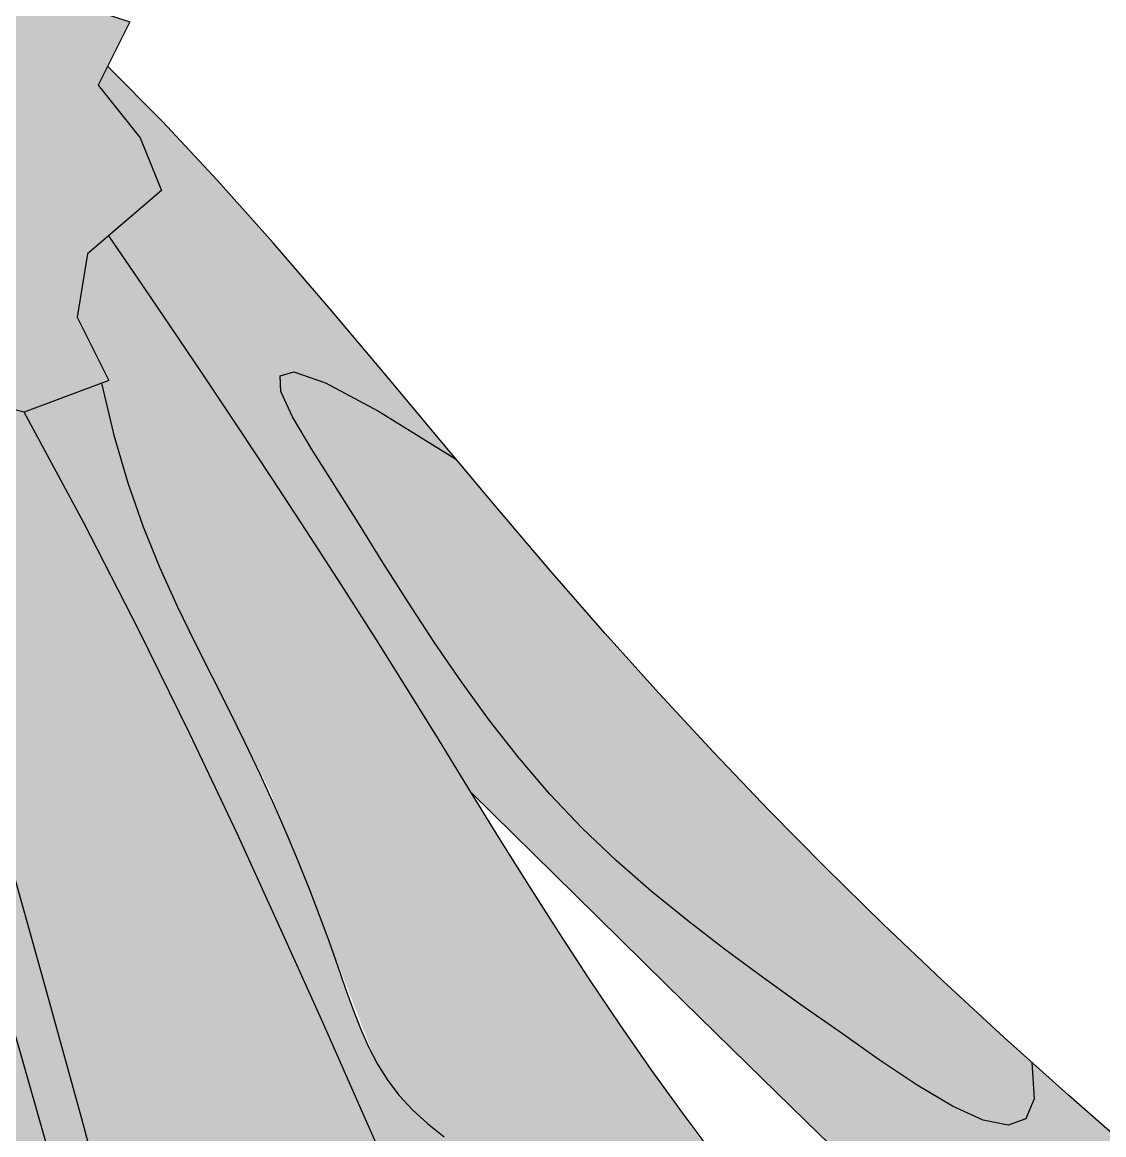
# Model space of a CAD drawing. Header units: millimetres. Extents: x 471 to 1044, y 7 to 541.
# Drawn here: x 533.9 to 540.52, y 176.17 to 182.99 of the extents above; entities that cross this region are included whole.
import ezdxf

# ---------------------------------------------------------------- set-up
doc = ezdxf.new("R2010")
doc.units = ezdxf.units.MM
for name, color, linetype in [('Images', 7, 'Continuous'), ('magpie', 4, 'Continuous'), ('magpiefill', 3, 'Continuous')]:
    doc.layers.add(name, color=color, linetype=linetype)
picture_1 = doc.add_image_def('image6.png', size_in_pixel=(273, 248))

msp = doc.modelspace()

# ---------------------------------------------------------------- hatches: boundary and pattern name
at = {"layer": 'magpiefill', "true_color": 0x010101}
h = msp.add_hatch(color=18, dxfattribs=at)
h.dxf.hatch_style = 1
edge = h.paths.add_edge_path()
edge.add_line((511.6313619390451, 186.4736741086158), (509.793200335436, 186.2857575992396))
edge.add_line((509.793200335436, 186.2857575992396), (506.6645723138579, 184.2308370188719))
edge.add_line((506.6645723138579, 184.2308370188719), (500.2285438864699, 179.5849287167221))
edge.add_line((500.2285438864699, 179.5849287167221), (496.4741925436022, 176.0111517302121))
edge.add_line((496.4741925436022, 176.0111517302121), (495.8484692223126, 176.0111517302121))
edge.add_line((495.8484692223126, 176.0111517302121), (495.2227430472406, 176.5472188716265))
edge.add_line((495.2227430472406, 176.5472188716265), (495.1333540013422, 176.9045959768396))
edge.add_line((495.1333540013422, 176.9045959768396), (493.2561783299082, 175.4750860723923))
edge.add_line((493.2561783299082, 175.4750860723923), (490.7532793371849, 173.6881975791373))
edge.add_line((490.7532793371849, 173.6881975791373), (490.4851121994895, 174.8496753964719))
edge.add_line((490.4851121994895, 174.8496753964719), (490.5745012453879, 175.4750860723923))
edge.add_line((490.5745012453879, 175.4750860723923), (491.6471726499528, 176.6365624061325))
edge.add_line((491.6471726499528, 176.6365624061325), (492.0047288335466, 176.9045959768396))
edge.add_line((492.0047288335466, 176.9045959768396), (491.7365616958512, 177.0832845294462))
edge.add_line((491.7365616958512, 177.0832845294462), (490.0381641162141, 175.921808195706))
edge.add_line((490.0381641162141, 175.921808195706), (489.5912188867217, 176.2791853009192))
edge.add_line((489.5912188867217, 176.2791853009192), (489.5912188867217, 176.5472188716265))
edge.add_line((489.5912188867217, 176.5472188716265), (488.8761036657513, 176.5472188716265))
edge.add_line((488.8761036657513, 176.5472188716265), (488.6079365280559, 176.9045959768396))
edge.add_line((488.6079365280559, 176.9045959768396), (490.932057428982, 178.1554173286804))
edge.add_line((490.932057428982, 178.1554173286804), (491.3790026584741, 178.9595165572073))
edge.add_line((491.3790026584741, 178.9595165572073), (492.1835069253436, 179.6742722512283))
edge.add_line((492.1835069253436, 179.6742722512283), (490.5745012453879, 179.406238680521))
edge.add_line((490.5745012453879, 179.406238680521), (491.8259507417495, 180.4783714797552))
edge.add_line((491.8259507417495, 180.4783714797552), (496.0272473141097, 182.8906706489306))
edge.add_line((496.0272473141097, 182.8906706489306), (499.9603767487745, 185.7496919414198))
edge.add_line((499.9603767487745, 185.7496919414198), (504.4298404588301, 188.3406796632016))
edge.add_line((504.4298404588301, 188.3406796632016), (507.1115203971333, 189.9488781202556))
edge.add_line((507.1115203971333, 189.9488781202556), (507.3796875348287, 190.9316673849837))
edge.add_line((507.3796875348287, 190.9316673849837), (508.3629698934949, 191.5570780609039))
edge.add_line((508.3629698934949, 191.5570780609039), (509.4356412980594, 191.1103559375902))
edge.add_line((509.4356412980594, 191.1103559375902), (510.1507565190302, 191.1997009556908))
edge.add_line((510.1507565190302, 191.1997009556908), (511.6703731530872, 192.4505223075314))
edge.add_line((511.6703731530872, 192.4505223075314), (512.9218255032317, 193.2546215360585))
edge.add_line((512.9218255032317, 193.2546215360585), (513.01121454913, 191.4677330428035))
edge.add_line((513.01121454913, 191.4677330428035), (512.6536555117534, 190.1275681564566))
edge.add_line((512.6536555117534, 190.1275681564566), (512.2960993281592, 189.9488781202556))
edge.add_line((512.2960993281592, 189.9488781202556), (511.7597621989855, 190.1275681564566))
edge.add_line((511.7597621989855, 190.1275681564566), (511.0446498317976, 189.4128124624358))
edge.add_line((511.0446498317976, 189.4128124624358), (512.1480193804334, 188.4747149934844))
edge.add_line((512.1480193804334, 188.4747149934844), (512.3417655642309, 189.3138611710099))
edge.add_line((512.3417655642309, 189.3138611710099), (513.2459153732141, 189.830258818718))
edge.add_line((513.2459153732141, 189.830258818718), (514.6021386597974, 189.8948085246814))
edge.add_line((514.6021386597974, 189.8948085246814), (515.3771233949881, 189.6366097008274))
edge.add_line((515.3771233949881, 189.6366097008274), (515.3771233949881, 189.0556623471559))
edge.add_line((515.3771233949881, 189.0556623471559), (514.73130373359, 188.797463523302))
edge.add_line((514.73130373359, 188.797463523302), (513.5042426670168, 188.5392646994478))
edge.add_line((513.5042426670168, 188.5392646994478), (512.0834354166452, 187.4419196980684))
edge.add_line((512.0834354166452, 187.4419196980684), (512.0834354166452, 186.6673232265064))
edge.add_line((512.0834354166452, 186.6673232265064), (513.2459153732141, 187.1191711682509))
edge.add_line((513.2459153732141, 187.1191711682509), (516.0875270201734, 188.2165161696305))
edge.add_line((516.0875270201734, 188.2165161696305), (517.9604106019281, 189.2493114650463))
edge.add_line((517.9604106019281, 189.2493114650463), (519.8332913298993, 190.6048552902798))
edge.add_line((519.8332913298993, 190.6048552902798), (522.2874134630467, 192.4122470572579))
edge.add_line((522.2874134630467, 192.4122470572579), (520.9957712864682, 191.9603991155134))
edge.add_line((520.9957712864682, 191.9603991155134), (519.7687102198945, 191.5085511737689))
edge.add_line((519.7687102198945, 191.5085511737689), (518.477068043316, 191.8312997035864))
edge.add_line((518.477068043316, 191.8312997035864), (517.3145880867471, 192.7995452930388))
edge.add_line((517.3145880867471, 192.7995452930388), (516.6041844615618, 194.2196373406416))
edge.add_line((516.6041844615618, 194.2196373406416), (516.345857167759, 195.8333799897291))
edge.add_line((516.345857167759, 195.8333799897291), (516.6687684253495, 197.3180232268896))
edge.add_line((516.6687684253495, 197.3180232268896), (518.0249917119329, 198.8026664640502))
edge.add_line((518.0249917119329, 198.8026664640502), (517.3145880867471, 198.544467640196))
edge.add_line((517.3145880867471, 198.544467640196), (513.9563189983999, 196.8016255791815))
edge.add_line((513.9563189983999, 196.8016255791815), (511.0501205338694, 195.187882930094))
edge.add_line((511.0501205338694, 195.187882930094), (509.4355699534833, 193.8968888108241))
edge.add_line((509.4355699534833, 193.8968888108241), (508.5960012545049, 192.6704458811118))
edge.add_line((508.5960012545049, 192.6704458811118), (507.6918514455217, 191.9603991155134))
edge.add_line((507.6918514455217, 191.9603991155134), (506.7231205265336, 191.7022002916594))
edge.add_line((506.7231205265336, 191.7022002916594), (506.141879121358, 191.9603991155134))
edge.add_line((506.141879121358, 191.9603991155134), (505.8189707175504, 192.3476973512943))
edge.add_line((505.8189707175504, 192.3476973512943), (505.8835518275553, 193.251391751189))
edge.add_line((505.8835518275553, 193.251391751189), (506.5293714889533, 194.7360349883495))
edge.add_line((506.5293714889533, 194.7360349883495), (506.0772980113532, 195.7042805778021))
edge.add_line((506.0772980113532, 195.7042805778021), (505.9481329375601, 194.8651344002765))
edge.add_line((505.9481329375601, 194.8651344002765), (505.3668943861674, 194.4778361644956))
edge.add_line((505.3668943861674, 194.4778361644956), (503.9460871357962, 193.6386899869701))
edge.add_line((503.9460871357962, 193.6386899869701), (503.4940136581961, 193.9614385167877))
edge.add_line((503.4940136581961, 193.9614385167877), (503.041937326813, 194.2196373406416))
edge.add_line((503.041937326813, 194.2196373406416), (502.5898638492129, 194.6714852823861))
edge.add_line((502.5898638492129, 194.6714852823861), (502.3961176654154, 195.3815320479846))
edge.add_line((502.3961176654154, 195.3815320479846), (502.4606987754203, 195.8333799897291))
edge.add_line((502.4606987754203, 195.8333799897291), (501.8794602240271, 195.9624794016561))
edge.add_line((501.8794602240271, 195.9624794016561), (501.556548966437, 196.22067822551))
edge.add_line((501.556548966437, 196.22067822551), (501.1044726350535, 196.6725261672545))
edge.add_line((501.1044726350535, 196.6725261672545), (500.7169802674587, 197.1889238149627))
edge.add_line((500.7169802674587, 197.1889238149627), (500.9107264512561, 198.1571694044151))
edge.add_line((500.9107264512561, 198.1571694044151), (500.7169802674587, 198.1571694044151))
edge.add_line((500.7169802674587, 198.1571694044151), (500.1357417160655, 198.3508185223056))
edge.add_line((500.1357417160655, 198.3508185223056), (499.5545031646727, 198.8672161700135))
edge.add_line((499.5545031646727, 198.8672161700135), (499.2315919070822, 199.5127132296486))
edge.add_line((499.2315919070822, 199.5127132296486), (499.3607569808753, 200.0936605833201))
edge.add_line((499.3607569808753, 200.0936605833201), (499.489919200885, 200.739157642955))
edge.add_line((499.489919200885, 200.739157642955), (499.1670107970774, 200.8037073489186))
edge.add_line((499.1670107970774, 200.8037073489186), (498.5211882818969, 201.3846547025901))
edge.add_line((498.5211882818969, 201.3846547025901), (498.1336959143016, 202.1592496905578))
edge.add_line((498.1336959143016, 202.1592496905578), (498.1982770243064, 202.8692964561562))
edge.add_line((498.1982770243064, 202.8692964561562), (499.2961730170871, 203.5793432217547))
edge.add_line((499.2961730170871, 203.5793432217547), (500.7815642312464, 204.3539396933168))
edge.add_line((500.7815642312464, 204.3539396933168), (501.8148762602393, 205.1930858708422))
edge.add_line((501.8148762602393, 205.1930858708422), (502.7190260692225, 205.9676823424043))
edge.add_line((502.7190260692225, 205.9676823424043), (502.8481911430151, 206.0967817543312))
edge.add_line((502.8481911430151, 206.0967817543312), (503.1711024006056, 206.2258811662582))
edge.add_line((503.1711024006056, 206.2258811662582), (503.5585947682009, 206.5486296960757))
edge.add_line((503.5585947682009, 206.5486296960757), (503.6231758782058, 206.8068285199297))
edge.add_line((503.6231758782058, 206.8068285199297), (503.6231758782058, 207.0004776378203))
edge.add_line((503.6231758782058, 207.0004776378203), (503.5585947682009, 207.2586764616742))
edge.add_line((503.5585947682009, 207.2586764616742), (503.3648485844035, 207.4523255795648))
edge.add_line((503.3648485844035, 207.4523255795648), (503.1711024006056, 207.5814249914918))
edge.add_line((503.1711024006056, 207.5814249914918), (502.91277225302, 207.6459746974554))
edge.add_line((502.91277225302, 207.6459746974554), (503.1065184368179, 207.7750741093823))
edge.add_line((503.1065184368179, 207.7750741093823), (503.3648485844035, 207.7750741093823))
edge.add_line((503.3648485844035, 207.7750741093823), (503.6231758782058, 207.8396238153457))
edge.add_line((503.6231758782058, 207.8396238153457), (504.0752522095888, 207.8396238153457))
edge.add_line((504.0752522095888, 207.8396238153457), (504.3335795033915, 207.8396238153457))
edge.add_line((504.3335795033915, 207.8396238153457), (504.527325687189, 207.9041735213093))
edge.add_line((504.527325687189, 207.9041735213093), (504.7210718709869, 208.0332729332363))
edge.add_line((504.7210718709869, 208.0332729332363), (504.8502369447795, 208.3560214630538))
edge.add_line((504.8502369447795, 208.3560214630538), (504.9148209085672, 208.5496705809442))
edge.add_line((504.9148209085672, 208.5496705809442), (504.656490760982, 208.8078694047983))
edge.add_line((504.656490760982, 208.8078694047983), (503.8169220620036, 209.2597173465429))
edge.add_line((503.8169220620036, 209.2597173465429), (504.9148209085672, 209.0015185226887))
edge.add_line((504.9148209085672, 209.0015185226887), (505.4960594599604, 208.8724191107617))
edge.add_line((505.4960594599604, 208.8724191107617), (505.8189707175504, 209.0660682286523))
edge.add_line((505.8189707175504, 209.0660682286523), (505.8189707175504, 209.1951676405793))
edge.add_line((505.8189707175504, 209.1951676405793), (505.8189707175504, 209.5179161703968))
edge.add_line((505.8189707175504, 209.5179161703968), (505.6252216799701, 209.6470155823238))
edge.add_line((505.6252216799701, 209.6470155823238), (505.4960594599604, 209.9697641121413))
edge.add_line((505.4960594599604, 209.9697641121413), (506.0127169013483, 209.9052144061777))
edge.add_line((506.0127169013483, 209.9052144061777), (506.2710441951506, 209.9052144061777))
edge.add_line((506.2710441951506, 209.9052144061777), (506.6585365627459, 209.9052144061777))
edge.add_line((506.6585365627459, 209.9052144061777), (506.6585365627459, 210.0343138181047))
edge.add_line((506.6585365627459, 210.0343138181047), (506.5939554527411, 210.4216120538858))
edge.add_line((506.5939554527411, 210.4216120538858), (506.4647903789485, 210.6798093941454))
edge.add_line((506.4647903789485, 210.6798093941454), (506.4002092689436, 211.002557923963))
edge.add_line((506.4002092689436, 211.002557923963), (506.7231205265336, 211.002557923963))
edge.add_line((506.7231205265336, 211.002557923963), (506.9814478203364, 211.0671076299263))
edge.add_line((506.9814478203364, 211.0671076299263), (507.110612894129, 211.2607567478169))
edge.add_line((507.110612894129, 211.2607567478169), (507.1751940041338, 211.7126046895614))
edge.add_line((507.1751940041338, 211.7126046895614), (507.2397751141386, 211.8417041014884))
edge.add_line((507.2397751141386, 211.8417041014884), (507.4981052617243, 211.8417041014884))
edge.add_line((507.4981052617243, 211.8417041014884), (507.6918514455217, 211.8417041014884))
edge.add_line((507.6918514455217, 211.8417041014884), (507.8210165193148, 211.9708035134154))
edge.add_line((507.8210165193148, 211.9708035134154), (508.0147627031122, 211.9708035134154))
edge.add_line((508.0147627031122, 211.9708035134154), (508.079343813117, 212.2935520432329))
edge.add_line((508.079343813117, 212.2935520432329), (508.079343813117, 212.4226514551599))
edge.add_line((508.079343813117, 212.4226514551599), (507.7564325555265, 212.5517508670869))
edge.add_line((507.7564325555265, 212.5517508670869), (508.0147627031122, 212.6808502790138))
edge.add_line((508.0147627031122, 212.6808502790138), (508.2085088869101, 212.6808502790138))
edge.add_line((508.2085088869101, 212.6808502790138), (508.4668361807123, 212.6163005730505))
edge.add_line((508.4668361807123, 212.6163005730505), (508.7897474383028, 212.5517508670869))
edge.add_line((508.7897474383028, 212.5517508670869), (509.241820915903, 212.6163005730505))
edge.add_line((509.241820915903, 212.6163005730505), (509.8876434310835, 212.7453999849774))
edge.add_line((509.8876434310835, 212.7453999849774), (510.2105546886739, 212.7453999849774))
edge.add_line((510.2105546886739, 212.7453999849774), (510.2105546886739, 212.4872011611235))
edge.add_line((510.2105546886739, 212.4872011611235), (510.2751357986788, 212.1644526313059))
edge.add_line((510.2751357986788, 212.1644526313059), (510.7272121300618, 211.9708035134154))
edge.add_line((510.7272121300618, 211.9708035134154), (511.308450681455, 212.1644526313059))
edge.add_line((511.308450681455, 212.1644526313059), (511.6313619390451, 211.777154395525))
edge.add_line((511.6313619390451, 211.777154395525), (512.0838948757134, 211.3270674802573))
edge.add_arc((399.9712466464492, 145.8717677272037), 129.8215781707372, 24.719683433103285, 30.277882808560207, ccw=False)
edge.add_arc((519.9954860884998, 201.886137729075), 2.717253438401666, 219.4264190677757, 277.5112522925736)
edge.add_arc((522.9320871455692, 196.8253658053719), 3.502217643125006, 76.09792839104102, 137.4828955815185, ccw=False)
edge.add_arc((522.7414643394177, 192.5421308057518), 7.751876948521335, 60.01917854986198, 82.34898294536907, ccw=False)
edge.add_arc((522.8461723029512, 187.8389036039655), 12.02382861166449, 55.16074552816201, 71.73216053091448, ccw=False)
edge.add_arc((529.3808898158259, 191.9828036716318), 5.73450067739065, 86.65890143975257, 120.3195061907504)
edge.add_arc((531.1366282548039, 189.1466154433466), 9.069487645513687, 120.8490791888015, 144.9821508602811)
edge.add_arc((524.9343507968136, 193.6999248560093), 1.387605128894924, 152.0183299640207, 206.9559763139698)
edge.add_arc((418.861208866476, 65.26281495983893), 165.3044430536455, 45.89312228263083, 50.63922831697829, ccw=False)
edge.add_line((533.912935035841, 183.9584728362979), (533.783030832243, 183.4398394119257))
edge.add_line((533.783030832243, 183.4398394119257), (533.9767770160408, 183.1816405880718))
edge.add_line((533.9767770160408, 183.1816405880718), (534.5580184212165, 182.9879914701812))
edge.add_line((534.5580184212165, 182.9879914701812), (534.3642722374191, 182.6006932344003))
edge.add_line((534.3642722374191, 182.6006932344003), (534.6225995312213, 182.2779447045828))
edge.add_line((534.6225995312213, 182.2779447045828), (534.7517646050144, 181.9551961747652))
edge.add_line((534.7517646050144, 181.9551961747652), (534.2996882736313, 181.5678979389843))
edge.add_line((534.2996882736313, 181.5678979389843), (534.2351071636265, 181.1805997032031))
edge.add_line((534.2351071636265, 181.1805997032031), (534.4288533474239, 180.7933014674222))
edge.add_line((534.4288533474239, 180.7933014674222), (533.912195906036, 180.5996523495317))
edge.add_line((533.912195906036, 180.5996523495317), (533.3955384646481, 180.7287517614586))
edge.add_line((533.3955384646481, 180.7287517614586), (533.4601195746529, 180.2769038197141))
edge.add_line((533.4601195746529, 180.2769038197141), (532.7497188032501, 180.0832547018238))
edge.add_line((532.7497188032501, 180.0832547018238), (532.4268075456596, 180.2769038197141))
edge.add_line((532.4268075456596, 180.2769038197141), (532.2330613618622, 180.3414535256777))
edge.add_line((532.2330613618622, 180.3414535256777), (532.0393151780647, 180.0832547018238))
edge.add_line((532.0393151780647, 180.0832547018238), (531.7164039204742, 179.8250558779696))
edge.add_line((531.7164039204742, 179.8250558779696), (531.3934926628838, 179.9541552898968))
edge.add_line((531.3934926628838, 179.9541552898968), (530.5539239639054, 179.3732079362253))
edge.add_line((530.5539239639054, 179.3732079362253), (530.5539239639054, 179.6314067600792))
edge.add_line((530.5539239639054, 179.6314067600792), (529.9726854125126, 180.1478044077871))
edge.add_line((529.9726854125126, 180.1478044077871), (529.9726854125126, 180.4060032316413))
edge.add_line((529.9726854125126, 180.4060032316413), (529.8435203387196, 180.2769038197141))
edge.add_line((529.8435203387196, 180.2769038197141), (529.4560279711247, 179.6959564660426))
edge.add_line((529.4560279711247, 179.6959564660426), (529.4560279711247, 179.3086582302617))
edge.add_line((529.4560279711247, 179.3086582302617), (529.4560279711247, 178.4695120527363))
edge.add_line((529.4560279711247, 178.4695120527363), (529.0039544935246, 178.4695120527363))
edge.add_line((529.0039544935246, 178.4695120527363), (528.8102083097267, 178.6631611706266))
edge.add_line((528.8102083097267, 178.6631611706266), (528.745624345939, 178.7922605825536))
edge.add_line((528.745624345939, 178.7922605825536), (528.0998046845414, 178.9859097004442))
edge.add_line((528.0998046845414, 178.9859097004442), (527.7768934269509, 179.1795588183347))
edge.add_line((527.7768934269509, 179.1795588183347), (527.6477283531578, 179.0504594064078))
edge.add_line((527.6477283531578, 179.0504594064078), (527.6477283531578, 178.7277108765902))
edge.add_line((527.6477283531578, 178.7277108765902), (527.260235985563, 178.2113132288821))
edge.add_line((527.260235985563, 178.2113132288821), (527.0019086917603, 178.4049623467727))
edge.add_line((527.0019086917603, 178.4049623467727), (527.0019086917603, 178.5986114646632))
edge.add_line((527.0019086917603, 178.5986114646632), (526.2269211027867, 178.4049623467727))
edge.add_line((526.2269211027867, 178.4049623467727), (525.8394287351914, 177.9531144050281))
edge.add_line((525.8394287351914, 177.9531144050281), (524.9998628899964, 177.6303658752106))
edge.add_line((524.9998628899964, 177.6303658752106), (524.6123705224011, 177.8240149931012))
edge.add_line((524.6123705224011, 177.8240149931012), (524.4186214848203, 178.1467635229187))
edge.add_line((524.4186214848203, 178.1467635229187), (524.0957130810132, 178.1467635229187))
edge.add_line((524.0957130810132, 178.1467635229187), (523.3853094558274, 177.5658161692472))
edge.add_line((523.3853094558274, 177.5658161692472), (522.7394869406464, 176.9203191096121))
edge.add_line((522.7394869406464, 176.9203191096121), (522.0936672792488, 176.1457226380501))
edge.add_line((522.0936672792488, 176.1457226380501), (521.5770098378609, 175.5002255784152))
edge.add_line((521.5770098378609, 175.5002255784152), (521.1249335064779, 175.0483791202651))
edge.add_line((521.1249335064779, 175.0483791202651), (520.4791138450798, 174.8547300023745))
edge.add_line((520.4791138450798, 174.8547300023745), (519.8978724399042, 174.9838294143015))
edge.add_line((519.8978724399042, 174.9838294143015), (519.5103800723089, 175.3711261664882))
edge.add_line((519.5103800723089, 175.3711261664882), (519.1228877047135, 175.7584244022692))
edge.add_line((519.1228877047135, 175.7584244022692), (518.9291415209161, 176.3393717559406))
edge.add_line((518.9291415209161, 176.3393717559406), (518.6062302633256, 176.7912196976852))
edge.add_line((518.6062302633256, 176.7912196976852), (518.2833190057352, 176.8557694036488))
edge.add_line((518.2833190057352, 176.8557694036488), (517.8958266381399, 176.9848688155757))
edge.add_line((517.8958266381399, 176.9848688155757), (517.5729182343327, 176.9848688155757))
edge.add_line((517.5729182343327, 176.9848688155757), (516.9916768291566, 177.8885646990648))
edge.add_line((516.9916768291566, 177.8885646990648), (516.4104382777639, 178.6631611706266))
edge.add_line((516.4104382777639, 178.6631611706266), (516.1521109839616, 178.6631611706266))
edge.add_line((516.1521109839616, 178.6631611706266), (515.6354535425733, 178.9213599944808))
edge.add_line((515.6354535425733, 178.9213599944808), (514.73130373359, 179.7605061720062))
edge.add_line((514.73130373359, 179.7605061720062), (514.4729735860049, 180.1478044077871))
edge.add_line((514.4729735860049, 180.1478044077871), (514.3438113659952, 180.4060032316413))
edge.add_line((514.3438113659952, 180.4060032316413), (514.279227402207, 180.7933014674222))
edge.add_line((514.279227402207, 180.7933014674222), (514.0209001084047, 180.7933014674222))
edge.add_line((514.0209001084047, 180.7933014674222), (513.4396615570115, 180.9869505853128))
edge.add_line((513.4396615570115, 180.9869505853128), (513.3750775932238, 181.1160499972398))
edge.add_line((513.3750775932238, 181.1160499972398), (513.1167502994215, 181.5033482330207))
edge.add_line((513.1167502994215, 181.5033482330207), (513.0521691894166, 181.6324476449477))
edge.add_line((513.0521691894166, 181.6324476449477), (512.7292579318262, 182.3424944105461))
edge.add_line((512.7292579318262, 182.3424944105461), (512.3417655642309, 182.6006932344003))
edge.add_line((512.3417655642309, 182.6006932344003), (512.1480193804334, 182.7943423522906))
edge.add_line((512.1480193804334, 182.7943423522906), (511.8896892328478, 183.1816405880718))
edge.add_line((511.8896892328478, 183.1816405880718), (511.7605241590552, 183.6980382357797))
edge.add_line((511.7605241590552, 183.6980382357797), (511.7605241590552, 184.0207852820029))
edge.add_line((511.7605241590552, 184.0207852820029), (512.2126004904383, 184.666282341638))
edge.add_line((512.2126004904383, 184.666282341638), (512.0188543066404, 184.6017326356744))
edge.add_line((512.0188543066404, 184.6017326356744), (511.5667779752573, 185.1181302833825))
edge.add_line((511.5667779752573, 185.1181302833825), (511.5021968652525, 185.569978225127))
edge.add_line((511.5021968652525, 185.569978225127), (512.0188543066404, 186.3445746966888))
edge.add_line((512.0188543066404, 186.3445746966888), (511.6313619390451, 186.4736741086158))
at = {"layer": 'magpiefill'}
h = msp.add_hatch(color=253, dxfattribs=at)
h.dxf.hatch_style = 1
h.paths.add_polyline_path([(541.5129432499475, 175.3733908780069), (541.1127354585493, 175.7141268329055), (540.7082558464232, 176.0632399784378), (540.3062636119953, 176.4163525426866), (540.0832722351145, 176.6166263986328), (540.0964367161837, 176.3942405633852), (540.0446869026903, 176.2707380769774), (539.9376052599828, 176.231745671993), (539.7847742534104, 176.2628900810153), (539.5957763483219, 176.3497980366276), (539.3801940100664, 176.4780962714135), (539.1476097039925, 176.6334115179562), (538.9076058954494, 176.8013705088393), (538.6683211800794, 176.9703017851824), (538.4321186746982, 177.1393411222519), (538.1999176264153, 177.3103261038506), (537.9726372823399, 177.4850943137814), (537.751196889581, 177.665483335847), (537.5365156952483, 177.8533307538502), (537.3295129464508, 178.050474151594), (537.1311078902978, 178.2587511128809), (536.9419223695313, 178.4792290594539), (536.761388609424, 178.709894764816), (536.5886414308814, 178.9479648404101), (536.4228156548088, 179.1906558976791), (536.2630461021118, 179.435184548066), (536.1084675936959, 179.6787674030136), (535.9582149504662, 179.9186210739652), (535.8114229933284, 180.1519621723638), (535.6709387938544, 180.3737770982281), (535.5544584262817, 180.5701314058835), (535.4833902155146, 180.7248604382309), (535.479142486457, 180.8217995381715), (535.5631235640134, 180.8447840486066), (535.7567417730875, 180.7776493124373), (536.0814054385836, 180.6042306725647), (536.5585228854058, 180.3083634718902), (536.4583888237548, 180.4277822134268), (536.1180949074384, 180.8347102071736), (535.7770584373961, 181.2389702475766), (535.4361133592124, 181.634916921545), (535.0960936184708, 182.0169048159881), (534.7578331607554, 182.3792885178154), (534.4221659316498, 182.7164226139366), (534.3642722374191, 182.6006932344003), (534.6225995312213, 182.2779447045828), (534.7517646050144, 181.9551961747652), (534.4290515689423, 181.6787247453678), (534.611589627921, 181.4126232306708), (534.805775353306, 181.1271896683587), (535.0088015192969, 180.8262049470582), (535.2178609000931, 180.5134499553961), (535.4301462698947, 180.192705581999), (535.642850402901, 179.8677527154936), (535.8531660733117, 179.5423722445068), (536.0582860553264, 179.2203450576653), (536.2561548817556, 178.9047273124697), (536.4477241198529, 178.5956762419166), (536.6346970954821, 178.2926243478775), (536.6518698916786, 178.2648594075045), (537.2840247359254, 177.645132735068), (537.8439632266233, 177.0942488595479), (538.3403025302576, 176.6065423972896), (538.7816598133137, 176.176347964639), (539.1766522422763, 175.798000177942), (539.5338969836308, 175.4658336535445), (539.8620112038622, 175.1741830077922), (540.1696120694555, 174.9173828570311), (540.4639571569685, 174.6900770013427), (540.7468656832483, 174.4881459757515), (541.0187972752149, 174.3077794990177), (541.2802115597879, 174.1451672899015), (541.5315681638872, 173.9964990671633), (541.7733267144326, 173.857964549563), (542.0059468383439, 173.7257534558611), (542.2298881625408, 173.5960555048177), (542.4453985253983, 173.4660557725429), (542.6518786111118, 173.3369207645459), (542.8485173153316, 173.2108123436858), (543.0345035337083, 173.0898923728216), (543.2090261618922, 172.9763227148124), (543.371274095534, 172.8722652325172), (543.5204362302838, 172.7798817887953), (543.6557014617924, 172.7013342465054), (543.7765651014132, 172.6382259873924), (543.8837481233122, 172.5899264687435), (543.9782779173582, 172.5552466667312), (544.0611818734203, 172.5329975575283), (544.1334873813676, 172.5219901173076), (544.196221831069, 172.5210353222417), (544.2504126123935, 172.5289441485034), (544.29708711521, 172.5445275722655), (544.3368131069548, 172.5668758096367), (544.3683198653321, 172.5961960364708), (544.3898770456135, 172.6329746685577), (544.3997543030706, 172.6776981216872), (544.3962212929748, 172.7308528116491), (544.3775476705976, 172.7929251542333), (544.3420030912105, 172.8644015652297), (544.287857210085, 172.9457684604282), (544.2132985698144, 173.0378455436166), (544.1161912622779, 173.1427856705752), (543.9943182666768, 173.2630749850823), (543.8454625622123, 173.4011996309163), (543.6674071280856, 173.5596457518556), (543.4579349434977, 173.7408994916784), (543.2148289876496, 173.9474469941632), (542.9358722397428, 174.1817744030881), (542.6203437155157, 174.4452238762825), (542.2735065768568, 174.7345616277783), (541.902120022192, 175.0454098856588)])
h = msp.add_hatch(color=255, dxfattribs=at)
h.dxf.hatch_style = 1
h.paths.add_polyline_path([(536.0756619253268, 176.6063701838495), (536.1373867386179, 176.5069786664588), (536.2082500458465, 176.4139646526996), (536.2898740702938, 176.3266705842116), (536.3819343623679, 176.2431057481584), (536.4836198042588, 176.1609461430841), (536.5941192781561, 176.0778677675331), (537.1968678463733, 175.6388053242409), (537.9479264858328, 174.8947908124799), (538.4026775616269, 174.3799632307091), (538.4737025758772, 174.2977867283249), (538.9360431922443, 173.7662897622925), (538.9965750183588, 173.6979501778399), (539.1449711071208, 173.5337389371298), (539.3090484748504, 173.3562322793325), (539.4899066082726, 173.16507890695), (539.6796327542219, 172.9693316020741), (539.8680610995604, 172.7803941666947), (540.0450258311499, 172.6096704028016), (540.2003611358527, 172.4685641123843), (540.3239012005308, 172.3684790974325), (540.4054802120462, 172.3208191599361), (540.434932357261, 172.3369881018846), (540.410460381433, 172.4121497871272), (540.1178699202178, 172.9838340569436), (540.0103341052923, 173.2193314030607), (539.688497011969, 174.1088735124829), (538.8412026585016, 175.139442463938), (538.0168856734404, 176.1936436980698), (537.3916980027518, 177.0888054211338), (536.9348166043899, 177.8073917640732), (536.2526214458297, 178.9103634457599), (536.0582860553263, 179.2203450576653), (535.8531660733117, 179.5423722445069), (535.642850402901, 179.8677527154936), (535.4301462698946, 180.1927055819991), (535.2178609000931, 180.5134499553961), (535.0088015192968, 180.8262049470584), (534.8057753533059, 181.1271896683588), (534.611589627921, 181.4126232306708), (534.4290515689423, 181.6787247453678), (534.2996882736313, 181.5678979389843), (534.2351071636265, 181.1805997032031), (534.4288533474239, 180.7933014674222), (534.385578433279, 180.7770815346783), (534.4597864916184, 180.4587183441085), (534.5457260370075, 180.1658813767668), (534.64085596988, 179.8955417065667), (534.7426351906694, 179.6446704074217), (534.8485225998093, 179.4102385532452), (534.9559770977335, 179.1892172179506), (535.0624575848753, 178.9785774754514), (535.4078787981065, 178.2966038786901), (535.6605219988751, 177.6688518544615), (536.0547702848376, 176.6468940771549)])
h = msp.add_hatch(color=255, dxfattribs=at)
h.dxf.hatch_style = 1
h.paths.add_polyline_path([(537.7997803283744, 178.8756010141779), (537.4670158305499, 179.2461073989464), (537.133413212877, 179.6285040182616), (536.7971062407626, 180.0238316794257), (536.5585228854058, 180.3083634718902), (536.0814054385836, 180.6042306725647), (535.7567417730875, 180.7776493124373), (535.5631235640134, 180.8447840486066), (535.479142486457, 180.8217995381715), (535.4833902155146, 180.7248604382309), (535.5544584262817, 180.5701314058835), (535.6709387938544, 180.3737770982281), (535.8114229933284, 180.1519621723637), (535.9582149504663, 179.9186210739651), (536.1084675936959, 179.6787674030136), (536.2630461021118, 179.4351845480659), (536.4228156548088, 179.1906558976791), (536.5886414308814, 178.9479648404101), (536.761388609424, 178.709894764816), (536.9419223695313, 178.4792290594539), (537.1311078902978, 178.2587511128809), (537.3295129464508, 178.050474151594), (537.5365156952483, 177.8533307538502), (537.751196889581, 177.665483335847), (537.9726372823399, 177.4850943137814), (538.1999176264153, 177.3103261038506), (538.4321186746982, 177.1393411222519), (538.6683211800794, 176.9703017851824), (538.9076058954494, 176.8013705088393), (539.1476097039925, 176.6334115179562), (539.3801940100664, 176.4780962714135), (539.5957763483219, 176.3497980366276), (539.7847742534104, 176.2628900810153), (539.9376052599828, 176.231745671993), (540.0446869026903, 176.2707380769774), (540.0964367161837, 176.3942405633852), (540.0832722351145, 176.6166263986328), (539.9135179536914, 176.7690867537349), (539.5352504917621, 177.1181908102155), (539.1705825337546, 177.4649167929593), (538.8171078090404, 177.8116427533468), (538.4724200469913, 178.1607467427587), (538.1341129769787, 178.5146068125755)])
h = msp.add_hatch(color=255, dxfattribs=at)
h.dxf.hatch_style = 1
h.paths.add_polyline_path([(535.9853325905475, 176.3061524229598), (535.7418420437303, 176.8565027908133), (535.4861202882454, 177.4268580803603), (535.2149716819565, 178.0178166914874), (534.9252005827273, 178.6299770240815), (534.6136113484215, 179.263937478029), (534.2770083369032, 179.9202964532169), (533.9121959060359, 180.5996523495317), (533.3955384646481, 180.7287517614586), (533.4601195746529, 180.2769038197141), (533.1331474436873, 180.1877740393351), (533.270669771875, 179.7465455484325), (533.4358495291337, 179.1967568136304), (533.6232215939974, 178.5564180208945), (533.8273208449993, 177.8435393561904), (534.0426821606732, 177.0761310054835), (534.2638404195527, 176.2722031547397), (534.4853305001712, 175.4497659899243), (534.5196367768416, 175.3192783757592), (534.7683725059887, 174.9604503744308), (534.9846545978736, 174.6615866535943), (535.1727793860706, 174.4131943705528), (535.337043204154, 174.2057806826096), (535.4817423856983, 174.0298527470679), (535.6111732642778, 173.8759177212311), (535.7296321734669, 173.7344827624023), (535.8414154468401, 173.5960550278847), (535.9502070059175, 173.4529580184208), (536.0572411240037, 173.3047806085091), (536.1631396623488, 173.1529280160877), (536.2685244822035, 172.9988054590943), (536.3740174448178, 172.8438181554671), (536.4802404114422, 172.6893713231436), (536.587815243327, 172.5368701800617), (536.6973638017225, 172.3877199441594), (536.8091294280291, 172.243420411428), (536.9218413842473, 172.1058496900729), (537.033850412527, 171.9769804663529), (537.143507255019, 171.8587854265269), (537.2491626538734, 171.7532372568538), (537.3491673512406, 171.6623086435923), (537.441872089271, 171.5879722730014), (537.5256276101147, 171.5322008313399), (537.5988099942755, 171.4981644286082), (537.6598966756688, 171.4938228697731), (537.7073904265636, 171.5283333835428), (537.7397940192285, 171.6108531986258), (537.7556102259324, 171.7505395437303), (537.7533418189441, 171.9565496475646), (537.7314915705323, 172.238040738837), (537.6885622529658, 172.6041700462559), (537.4997098709762, 172.9919244831077), (537.3012371874598, 173.4070508271613), (537.0967893674468, 173.8419311295607), (536.8863934533574, 174.2963762230207), (536.6700764876118, 174.7701969402563), (536.4478655126302, 175.2632041139822), (536.2197875708329, 175.7752085769133)])
h = msp.add_hatch(color=253, dxfattribs=at)
h.dxf.hatch_style = 1
h.paths.add_polyline_path([(541.3704679469944, 172.0403183733727), (541.1593736602707, 172.3093166070394), (540.9384199828424, 172.5862146251127), (540.7094093602199, 172.8693820283376), (540.4742343580015, 173.1573055194195), (540.2347875417854, 173.4484718010639), (539.9929614771704, 173.7413675759764), (539.8920629609178, 173.8634187815928), (539.8803022887134, 173.6721930009657), (539.9254799395494, 173.4538641997896), (540.0103341052923, 173.2193314030607), (540.1178699202178, 172.9838340569436), (540.2310925186016, 172.7626116076029), (540.3330070347196, 172.5709035012031), (540.4066186028475, 172.4239491839087), (540.434932357261, 172.3369881018846), (540.4054802120462, 172.3208191599361), (540.3239012005308, 172.3684790974325), (540.2003611358527, 172.4685641123843), (540.0450258311499, 172.6096704028016), (539.8680610995604, 172.7803941666947), (539.6796327542219, 172.9693316020741), (539.4899066082726, 173.16507890695), (539.3090484748504, 173.3562322793326), (539.1449711071208, 173.5337389371298), (538.9965750183588, 173.6979501778399), (538.8605076618676, 173.8515683188584), (538.7334164909494, 173.9972956775811), (538.6119489589073, 174.1378345714036), (538.492752519044, 174.2758873177219), (538.372474624662, 174.4141562339315), (538.2477627290642, 174.5553436374281), (538.1160843973128, 174.7013231347407), (537.9781876415068, 174.8506534889314), (537.8356405855048, 175.0010647521953), (537.6900113531656, 175.1502869767278), (537.5428680683476, 175.2960502147242), (537.3957788549096, 175.4360845183796), (537.2503118367099, 175.5681199398895), (537.1080351376073, 175.689886531449), (536.9703907137857, 175.7998800034634), (536.8383158507297, 175.8996586991785), (536.71262166625, 175.9915466200497), (536.5941192781561, 176.0778677675331), (536.4836198042588, 176.1609461430841), (536.3819343623679, 176.2431057481584), (536.2898740702938, 176.3266705842116), (536.2082500458465, 176.4139646526996), (536.1373867386179, 176.5069786664588), (536.0756619253268, 176.6063701838495), (536.0209667144732, 176.7124634746129), (535.9711922145572, 176.8255828084902), (535.9242295340792, 176.9460524552225), (535.8779697815396, 177.0741966845509), (535.8303040654383, 177.2103397662166), (535.7791234942758, 177.3548059699609), (535.7226616488157, 177.5077754445012), (535.6605219988751, 177.6688518544615), (535.592650486535, 177.8374947434421), (535.5189930538763, 178.0131636550433), (535.4394956429794, 178.1953181328655), (535.3541041959254, 178.383417720509), (535.262764654795, 178.576921961574), (535.1654229616688, 178.7752903996611), (535.0624575848753, 178.9785774754514), (534.9559770977334, 179.1892172179506), (534.8485225998093, 179.4102385532452), (534.7426351906694, 179.6446704074217), (534.64085596988, 179.8955417065667), (534.5457260370075, 180.1658813767668), (534.4597864916184, 180.4587183441084), (534.385578433279, 180.7770815346783), (533.9121959060359, 180.5996523495317), (534.2770083369031, 179.920296453217), (534.6136113484215, 179.263937478029), (534.9252005827273, 178.6299770240814), (535.2149716819565, 178.0178166914874), (535.4861202882455, 177.4268580803603), (535.7418420437305, 176.8565027908133), (535.9853325905475, 176.3061524229598), (536.0691445272516, 176.1163529486039), (536.4302693894191, 175.8251520751245), (536.7358320084679, 175.5449111147061), (536.9930591606668, 175.2760100350297), (537.2091776222841, 175.0188288037766), (537.3914141695884, 174.7737473886276), (537.5469955788483, 174.5411457572637), (537.6831486263321, 174.3214038773662), (537.8071000883086, 174.114901716616), (537.9251832039122, 173.9216721712717), (538.0401570637415, 173.7403598519023), (538.153887221261, 173.5692622976542), (538.2682392299355, 173.4066770476738), (538.3850786432293, 173.2509016411076), (538.5062710146073, 173.1002336171021), (538.6336818975337, 172.9529705148037), (538.7691768454735, 172.8074098733587), (538.9141122133702, 172.6621690061887), (539.0678075620847, 172.5171443238141), (539.2290732539564, 172.3725520110306), (539.3967196513255, 172.2286082526335), (539.5695571165317, 172.0855292334184), (539.7463960119147, 171.9435311381807), (539.9260466998145, 171.802830151716), (540.1073195425708, 171.6636424588197), (540.2890158951137, 171.526292337927), (540.4699010827342, 171.3915364420324), (540.6487314233136, 171.2602395177698), (540.8242632347329, 171.1332663117731), (540.9952528348736, 171.0114815706766), (541.1604565416168, 170.8957500411142), (541.3186306728437, 170.78693646972), (541.4685315464355, 170.685905603128), (541.6091497974384, 170.5933240167134), (541.7404133295573, 170.5090656008158), (541.8624843636622, 170.4328060745159), (541.9755251206232, 170.3642211568944), (542.0796978213099, 170.3029865670321), (542.1751646865923, 170.2487780240096), (542.2620879373404, 170.2012712469078), (542.3406297944241, 170.1601419548072), (542.4109614906099, 170.1251289206875), (542.4732903062509, 170.0962231331226), (542.527832533597, 170.0734786345853), (542.5748044648979, 170.0569494675487), (542.6144223924032, 170.0466896744855), (542.646902608363, 170.0427532978685), (542.6724614050268, 170.0451943801705), (542.6913150746445, 170.0540669638644), (542.7033464558294, 170.0698124262411), (542.707104572649, 170.094421483863), (542.7008049955342, 170.1302721881108), (542.6826632949161, 170.1797425903652), (542.6508950412257, 170.2452107420067), (542.6037158048939, 170.3290546944158), (542.5393411563517, 170.4336524989732), (542.4559866660303, 170.5613822070595), (542.3523906168002, 170.7138562099822), (542.2293821412914, 170.8896242587564), (542.088313084573, 171.0864704443242), (541.9305352917146, 171.3021788576277), (541.7574006077858, 171.5345335896089), (541.5702608778558, 171.7813187312099)])
h = msp.add_hatch(color=255, dxfattribs=at)
h.dxf.hatch_style = 1
h.paths.add_polyline_path([(534.1748498286449, 175.6669118288522), (534.0310457012004, 176.1738114935599), (533.8719081264521, 176.7325305042046), (533.6982058659838, 177.3377396743128), (533.5107076813789, 177.984109817411), (533.3101823342207, 178.6663117470254), (533.0973985860928, 179.3790162766825), (532.8731251985787, 180.1168942199091), (532.7497188032501, 180.0832547018238), (532.4268075456596, 180.2769038197141), (532.2330613618622, 180.3414535256777), (532.0559887621985, 180.105475009488), (532.096654791542, 179.9044351462929), (532.1420197644658, 179.7092022424179), (532.1906708221957, 179.5171863618231), (532.241195105958, 179.3257975684684), (532.2921797569788, 179.132445926314), (532.3422119164842, 178.9345414993199), (532.3898787257003, 178.7294943514461), (532.4337673258532, 178.5147145466526), (532.4728265067929, 178.2885617495084), (532.5074516528653, 178.0531940270179), (532.5383997970399, 177.8117190467945), (532.5664279722864, 177.5672444764513), (532.5922932115747, 177.3228779836016), (532.6167525478743, 177.081727235859), (532.6405630141547, 176.8468999008365), (532.664481643386, 176.6215036461474), (532.6890581848193, 176.4077588784896), (532.7140132528328, 176.2043369608987), (532.7388601780867, 176.0090219954951), (532.7631122912408, 175.8195980843986), (532.786282922955, 175.6338493297297), (532.8078854038895, 175.4495598336085), (532.8274330647039, 175.2645136981552), (532.8444392360585, 175.0764950254899), (532.8587326806996, 174.8840535740799), (532.8714038897205, 174.6888017277806), (532.8838587863005, 174.4931175267945), (532.8975032936196, 174.299379011324), (532.913743334857, 174.1099642215717), (532.9339848331928, 173.9272511977399), (532.9596337118063, 173.7536179800313), (532.9920958938773, 173.5914426086482), (533.0325069322254, 173.4423464745249), (533.0809208982305, 173.3049243715226), (533.1371214929125, 173.1770144442344), (533.2008924172912, 173.0564548372532), (533.2720173723868, 172.9410836951722), (533.3502800592189, 172.8287391625842), (533.4354641788076, 172.7172593840824), (533.5273534321727, 172.6044825042597), (533.6255242377376, 172.48877812324), (533.7287238835394, 172.3706416632711), (533.8354923750185, 172.2511000021315), (533.9443697176155, 172.1311800175999), (534.0538959167708, 172.0119085874545), (534.1626109779249, 171.8943125894745), (534.2690549065184, 171.779418901438), (534.3717677079919, 171.6682544011235), (534.4694696369359, 171.5619900913699), (534.5616019445409, 171.462373475256), (534.6477861311485, 171.3712961809201), (534.7276436970992, 171.2906498365009), (534.800796142734, 171.2223260701372), (534.8668649683941, 171.1682165099676), (534.9254716744202, 171.1302127841308), (534.9762377611535, 171.1102065207654), (535.0188928705727, 171.1097470541752), (535.053599211209, 171.1290145433244), (535.0806271332312, 171.1678468533427), (535.1002469868085, 171.2260818493593), (535.1127291221098, 171.3035573965037), (535.1183438893041, 171.4001113599052), (535.1173616385604, 171.5155816046934), (535.1100527200477, 171.6498059959976), (535.0967235382519, 171.8021359788103), (535.0778247149265, 171.9699773175766), (535.0538429261419, 172.1502493566044), (535.0252648479683, 172.3398714402016), (534.9925771564762, 172.5357629126765), (534.9562665277359, 172.7348431183369), (534.9168196378178, 172.9340314014908), (534.8747231627923, 173.1302471064464), (534.8300762481047, 173.3223507483098), (534.7814279167009, 173.5169675253795), (534.7269396609016, 173.7226638067526), (534.6647729730278, 173.9480059615257), (534.5930893454001, 174.2015603587957), (534.5100502703394, 174.4918933676593), (534.4138172401667, 174.8275713572134), (534.3025517472025, 175.217160696555)])
h = msp.add_hatch(color=253, dxfattribs=at)
h.dxf.hatch_style = 1
h.paths.add_polyline_path([(535.7467132500738, 170.3064638602199), (535.6082082832253, 170.9146261511405), (535.4541030906363, 171.5774564293176), (535.2853980332162, 172.2875233088717), (535.1030934718743, 173.0373954039235), (534.90818976752, 173.8196413285938), (534.7016872810627, 174.6268296970031), (534.4853305001712, 175.4497659899243), (534.2638404195527, 176.2722031547397), (534.0426821606732, 177.0761310054835), (533.8273208449993, 177.8435393561904), (533.6232215939973, 178.5564180208946), (533.4358495291337, 179.1967568136305), (533.270669771875, 179.7465455484324), (533.1331474436873, 180.1877740393351), (532.8731251985787, 180.1168942199091), (533.0973985860928, 179.3790162766825), (533.3101823342207, 178.6663117470254), (533.5107076813789, 177.984109817411), (533.6982058659838, 177.3377396743129), (533.8719081264521, 176.7325305042047), (534.0310457012004, 176.17381149356), (534.1748498286449, 175.6669118288522), (534.3025517472025, 175.2171606965549), (534.4138172401666, 174.8275713572135), (534.5100502703394, 174.4918933676593), (534.5930893454001, 174.2015603587956), (534.6647729730278, 173.9480059615257), (534.7269396609016, 173.7226638067526), (534.7814279167009, 173.5169675253795), (534.8300762481047, 173.3223507483098), (534.8747231627923, 173.1302471064464), (534.9168196378178, 172.9340314014908), (534.9562665277359, 172.7348431183369), (534.9925771564762, 172.5357629126765), (535.0252648479683, 172.3398714402016), (535.0538429261419, 172.1502493566044), (535.0778247149265, 171.9699773175766), (535.0967235382519, 171.8021359788103), (535.1100527200477, 171.6498059959976), (535.1173616385604, 171.5155816046934), (535.1183438893041, 171.4001113599052), (535.1127291221098, 171.3035573965037), (535.1002469868085, 171.2260818493593), (535.0806271332312, 171.1678468533427), (535.053599211209, 171.1290145433244), (535.0188928705727, 171.1097470541752), (534.9762377611535, 171.1102065207654), (534.9254716744202, 171.1302127841308), (534.8668649683941, 171.1682165099676), (534.800796142734, 171.2223260701372), (534.7276436970992, 171.2906498365009), (534.6477861311485, 171.3712961809201), (534.5616019445409, 171.462373475256), (534.4694696369357, 171.56199009137), (534.3717677079918, 171.6682544011236), (534.2690549065185, 171.7794189014379), (534.162610977925, 171.8943125894744), (534.0538959167708, 172.0119085874546), (533.9443697176155, 172.1311800175998), (533.8354923750185, 172.2511000021315), (533.7287238835394, 172.3706416632711), (533.6255242377376, 172.48877812324), (533.5273534321727, 172.6044825042597), (533.4354641788076, 172.7172593840824), (533.3502800592189, 172.8287391625842), (533.2720173723868, 172.9410836951722), (533.2008924172912, 173.0564548372532), (533.1371214929125, 173.1770144442344), (533.0809208982305, 173.3049243715226), (533.0325069322254, 173.4423464745249), (532.9920958938773, 173.5914426086482), (532.9596337118063, 173.7536179800313), (532.9339848331928, 173.9272511977399), (532.913743334857, 174.1099642215717), (532.8975032936196, 174.299379011324), (532.8838587863005, 174.4931175267944), (532.8714038897205, 174.6888017277805), (532.8587326806996, 174.8840535740799), (532.8444392360585, 175.0764950254899), (532.8274330647039, 175.2645136981552), (532.8078854038895, 175.4495598336085), (532.786282922955, 175.6338493297297), (532.7631122912408, 175.8195980843985), (532.7388601780867, 176.0090219954951), (532.7140132528328, 176.2043369608986), (532.6890581848193, 176.4077588784895), (532.664481643386, 176.6215036461474), (532.6405630141547, 176.8468999008365), (532.6167525478743, 177.081727235859), (532.5922932115747, 177.3228779836018), (532.5664279722864, 177.5672444764513), (532.5383997970399, 177.8117190467945), (532.5074516528653, 178.0531940270179), (532.4728265067929, 178.2885617495084), (532.4337673258532, 178.5147145466526), (532.3898787257003, 178.7294943514461), (532.3422119164842, 178.9345414993198), (532.2921797569788, 179.132445926314), (532.241195105958, 179.3257975684684), (532.1906708221957, 179.5171863618231), (532.1420197644658, 179.7092022424179), (532.096654791542, 179.9044351462929), (532.0559887621985, 180.105475009488), (532.0393151780647, 180.0832547018238), (531.7164039204742, 179.8250558779696), (531.7961247946463, 179.6972997139203), (531.871289176831, 179.535268690903), (531.9423007956211, 179.3407399604159), (532.0095633796086, 179.1154906739567), (532.0734806573861, 178.8612979830236), (532.1344563575458, 178.5799390391145), (532.19289420868, 178.2731909937275), (532.2491979393811, 177.9428309983605), (532.303694979368, 177.5909840671683), (532.3564075628644, 177.2211666649329), (532.4072816252211, 176.8372431190927), (532.4562631017884, 176.4430777570864), (532.5032979279168, 176.042534906353), (532.5483320389568, 175.6394788943307), (532.5913113702588, 175.2377740484584), (532.6321818571732, 174.8412846961747), (532.6709525194487, 174.4526726298518), (532.7078847144271, 174.0697895015956), (532.743302883848, 173.6892844284462), (532.7775314694511, 173.3078065274432), (532.7847694054751, 173.2241099095514), (533.1036098627, 172.4449310550921), (533.3912214614594, 171.7803828694317), (533.6509531032609, 171.2165293510932), (533.8861536896121, 170.7394344985999), (534.1001721220204, 170.3351623104747), (534.296357301993, 169.9897767852406), (534.4780581310378, 169.6893419214209), (534.648623510662, 169.4199217175382), (534.8107270318569, 169.1699253588994), (534.9643410435489, 168.9371427779443), (535.1087625841482, 168.721709093896), (535.243288692065, 168.5237594259777), (535.3672164057094, 168.3434288934129), (535.4798427634917, 168.1808526154246), (535.580464803822, 168.0361657112357), (535.6683795651105, 167.90950330007), (535.7433076617355, 167.8007347721429), (535.8066640119473, 167.7086666016403), (535.8602871099647, 167.6318395337406), (535.9060154500061, 167.5687943136222), (535.94568752629, 167.5180716864633), (535.981141833035, 167.4782123974423), (536.0142168644597, 167.4477571917378), (536.0467511147826, 167.4252468145278), (536.0800964189776, 167.409654383066), (536.1136579750405, 167.4016825029055), (536.1463543217224, 167.402466151675), (536.1771039977745, 167.4131403070027), (536.2048255419477, 167.434839946517), (536.2284374929934, 167.4687000478464), (536.2468583896626, 167.5158555886193), (536.2590067707066, 167.5774415464641), (536.2637470990096, 167.6556828350334), (536.2597275339891, 167.7571641120772), (536.2455421591959, 167.8895599713699), (536.2197850581805, 168.0605450066857), (536.1810503144936, 168.2777938117989), (536.1279320116861, 168.5489809804837), (536.0590242333085, 168.8817811065144), (535.9729210629115, 169.2838687836652), (535.8686176302723, 169.760400942435)])

# ---------------------------------------------------------------- linework, layer by layer
at = {"layer": 'magpie'}
msp.add_lwpolyline([(523.6975019043509, 193.0709154674075, -0.02071175509578969), (533.912935035841, 183.9584728362979), (533.783030832243, 183.4398394119257), (533.9767770160408, 183.1816405880718), (534.5580184212165, 182.9879914701812), (534.3642722374191, 182.6006932344003), (534.6225995312213, 182.2779447045828), (534.7517646050144, 181.9551961747652), (534.2996882736313, 181.5678979389843), (534.2351071636265, 181.1805997032031), (534.4288533474239, 180.7933014674222), (533.912195906036, 180.5996523495317), (533.3955384646481, 180.7287517614586), (533.4601195746529, 180.2769038197141), (532.7497188032501, 180.0832547018238), (532.4268075456596, 180.2769038197141), (532.2330613618622, 180.3414535256777), (532.0393151780647, 180.0832547018238), (531.7164039204742, 179.8250558779696), (531.3934926628838, 179.9541552898968), (530.5539239639054, 179.3732079362253)], format="xyb", dxfattribs=at)
for points in [[(540.7082558464232, 176.0632399784378), (540.3062636119953, 176.4163525426866), (539.9135179536914, 176.7690867537349), (539.5352504917621, 177.1181908102155), (539.1705825337546, 177.4649167929593), (538.8171078090404, 177.8116427533468), (538.4724200469913, 178.1607467427587), (538.1341129769787, 178.5146068125755), (537.7997803283744, 178.8756010141779), (537.4670158305499, 179.2461073989464), (537.133413212877, 179.6285040182616), (536.7971062407626, 180.0238316794257), (536.4583888237551, 180.4277822134266), (536.1180949074383, 180.8347102071737), (535.7770584373961, 181.2389702475767), (535.4361133592123, 181.634916921545), (535.0960936184708, 182.0169048159881), (534.7578331607554, 182.3792885178154), (534.4221659316498, 182.7164226139366)], [(538.1615062072354, 176.014742206557), (537.9555487341286, 176.2911718726786), (537.7551067840594, 176.5684662556259), (537.5602344418681, 176.8474900908549), (537.3706928906114, 177.129058574267), (537.1850717062088, 177.413788743546), (537.0016675627959, 177.7022480968212), (536.8187771345085, 177.9950041322219), (536.6346970954824, 178.2926243478773), (536.4477241198528, 178.5956762419168), (536.2561548817556, 178.9047273124697), (536.0582860553264, 179.2203450576653), (535.8531660733117, 179.5423722445069), (535.642850402901, 179.8677527154937), (535.4301462698946, 180.192705581999), (535.2178609000931, 180.5134499553961), (535.0088015192968, 180.8262049470583), (534.8057753533059, 181.1271896683588), (534.6115896279209, 181.4126232306708), (534.4290515689423, 181.6787247453678)], [(540.0832722351145, 176.6166263986328), (540.0964367161837, 176.3942405633852), (540.0446869026903, 176.2707380769774), (539.9376052599828, 176.231745671993), (539.7847742534104, 176.2628900810153), (539.5957763483219, 176.3497980366276), (539.3801940100664, 176.4780962714135), (539.1476097039925, 176.6334115179562), (538.9076058954495, 176.8013705088393), (538.6683211800794, 176.9703017851824), (538.4321186746982, 177.1393411222519), (538.1999176264153, 177.3103261038506), (537.9726372823399, 177.4850943137814), (537.751196889581, 177.665483335847), (537.5365156952483, 177.8533307538502), (537.3295129464508, 178.050474151594), (537.1311078902978, 178.2587511128809), (536.9419223695313, 178.4792290594539), (536.761388609424, 178.709894764816), (536.5886414308814, 178.9479648404101), (536.4228156548088, 179.1906558976791), (536.2630461021118, 179.4351845480659), (536.1084675936959, 179.6787674030136), (535.9582149504663, 179.9186210739652), (535.8114229933285, 180.1519621723637), (535.6709387938544, 180.3737770982281), (535.5544584262817, 180.5701314058835), (535.4833902155146, 180.7248604382309), (535.479142486457, 180.8217995381715), (535.5631235640134, 180.8447840486066), (535.7567417730875, 180.7776493124373), (536.0814054385836, 180.6042306725647), (536.5585228854059, 180.3083634718901)], [(534.385578433279, 180.7770815346783), (534.4597864916184, 180.4587183441085), (534.5457260370075, 180.1658813767668), (534.64085596988, 179.8955417065667), (534.7426351906694, 179.6446704074217), (534.8485225998093, 179.4102385532452), (534.9559770977335, 179.1892172179506), (535.0624575848753, 178.9785774754514), (535.1654229616688, 178.7752903996611), (535.262764654795, 178.576921961574), (535.3541041959254, 178.3834177205089), (535.4394956429794, 178.1953181328655), (535.5189930538762, 178.0131636550433), (535.592650486535, 177.8374947434421), (535.6605219988751, 177.6688518544615), (535.7226616488156, 177.5077754445012), (535.7791234942758, 177.3548059699608), (535.8303040654384, 177.2103397662166), (535.8779697815396, 177.0741966845509), (535.9242295340792, 176.9460524552225), (535.9711922145572, 176.8255828084902), (536.0209667144732, 176.7124634746129), (536.0756619253268, 176.6063701838495), (536.1373867386179, 176.5069786664588), (536.2082500458465, 176.4139646526996), (536.2898740702938, 176.3266705842116), (536.3819343623679, 176.2431057481584), (536.4836198042588, 176.1609461430841)], [(537.8786216588377, 172.221690339178), (537.6921803755755, 172.5967412646849), (537.4997098709762, 172.9919244831077), (537.3012371874598, 173.4070508271613), (537.0967893674468, 173.8419311295607), (536.8863934533574, 174.2963762230207), (536.6700764876118, 174.7701969402562), (536.4478655126302, 175.2632041139821), (536.219787570833, 175.7752085769132), (535.9853325905475, 176.3061524229598), (535.7418420437303, 176.8565027908133), (535.4861202882455, 177.4268580803603), (535.2149716819565, 178.0178166914874), (534.9252005827273, 178.6299770240815), (534.6136113484215, 179.263937478029), (534.2770083369032, 179.9202964532169), (533.912195906036, 180.5996523495315)], [(535.2853980332162, 172.2875233088717), (535.1030934718743, 173.0373954039235), (534.90818976752, 173.8196413285938), (534.7016872810627, 174.6268296970031), (534.4853305001712, 175.4497659899243), (534.2638404195527, 176.2722031547397), (534.0426821606732, 177.0761310054835), (533.8273208449993, 177.8435393561904), (533.6232215939974, 178.5564180208945), (533.4358495291337, 179.1967568136304), (533.270669771875, 179.7465455484325), (533.1331474436873, 180.1877740393351)], [(535.0538429261419, 172.1502493566044), (535.0252648479683, 172.3398714402016), (534.9925771564762, 172.5357629126765), (534.9562665277359, 172.7348431183369), (534.9168196378178, 172.9340314014908), (534.8747231627923, 173.1302471064464), (534.8300762481047, 173.3223507483098), (534.7814279167009, 173.5169675253795), (534.7269396609016, 173.7226638067526), (534.6647729730278, 173.9480059615257), (534.5930893454001, 174.2015603587957), (534.5100502703394, 174.4918933676593), (534.4138172401666, 174.8275713572135), (534.3025517472025, 175.2171606965549), (534.1748498286449, 175.6669118288522), (534.0310457012004, 176.1738114935599), (533.8719081264521, 176.7325305042046), (533.6982058659838, 177.3377396743128), (533.5107076813789, 177.984109817411), (533.3101823342207, 178.6663117470254), (533.0973985860928, 179.3790162766825), (532.8731251985787, 180.116894219909)], [(536.6518698916786, 178.2648594075045), (537.2840247359253, 177.6451327350682), (537.8439632266233, 177.0942488595479), (538.3403025302576, 176.6065423972896), (538.7816598133137, 176.176347964639), (539.1766522422763, 175.798000177942), (539.5338969836308, 175.4658336535445), (539.8620112038622, 175.1741830077922), (540.1696120694555, 174.9173828570311), (540.4639571569685, 174.6900770013427), (540.7468656832483, 174.4881459757515)]]:
    msp.add_lwpolyline(points, dxfattribs=at)

# ---------------------------------------------------------------- pictures from other files: only their frames are drawn
at = {"layer": 'Images'}
image = msp.add_image(picture_1, insert=(470.7607570016401, 149.6796601567851), size_in_units=(89.93415841046361, 81.69842961829661), dxfattribs=at)
image.dxf.flags = 15

doc.saveas('drawing.dxf')
